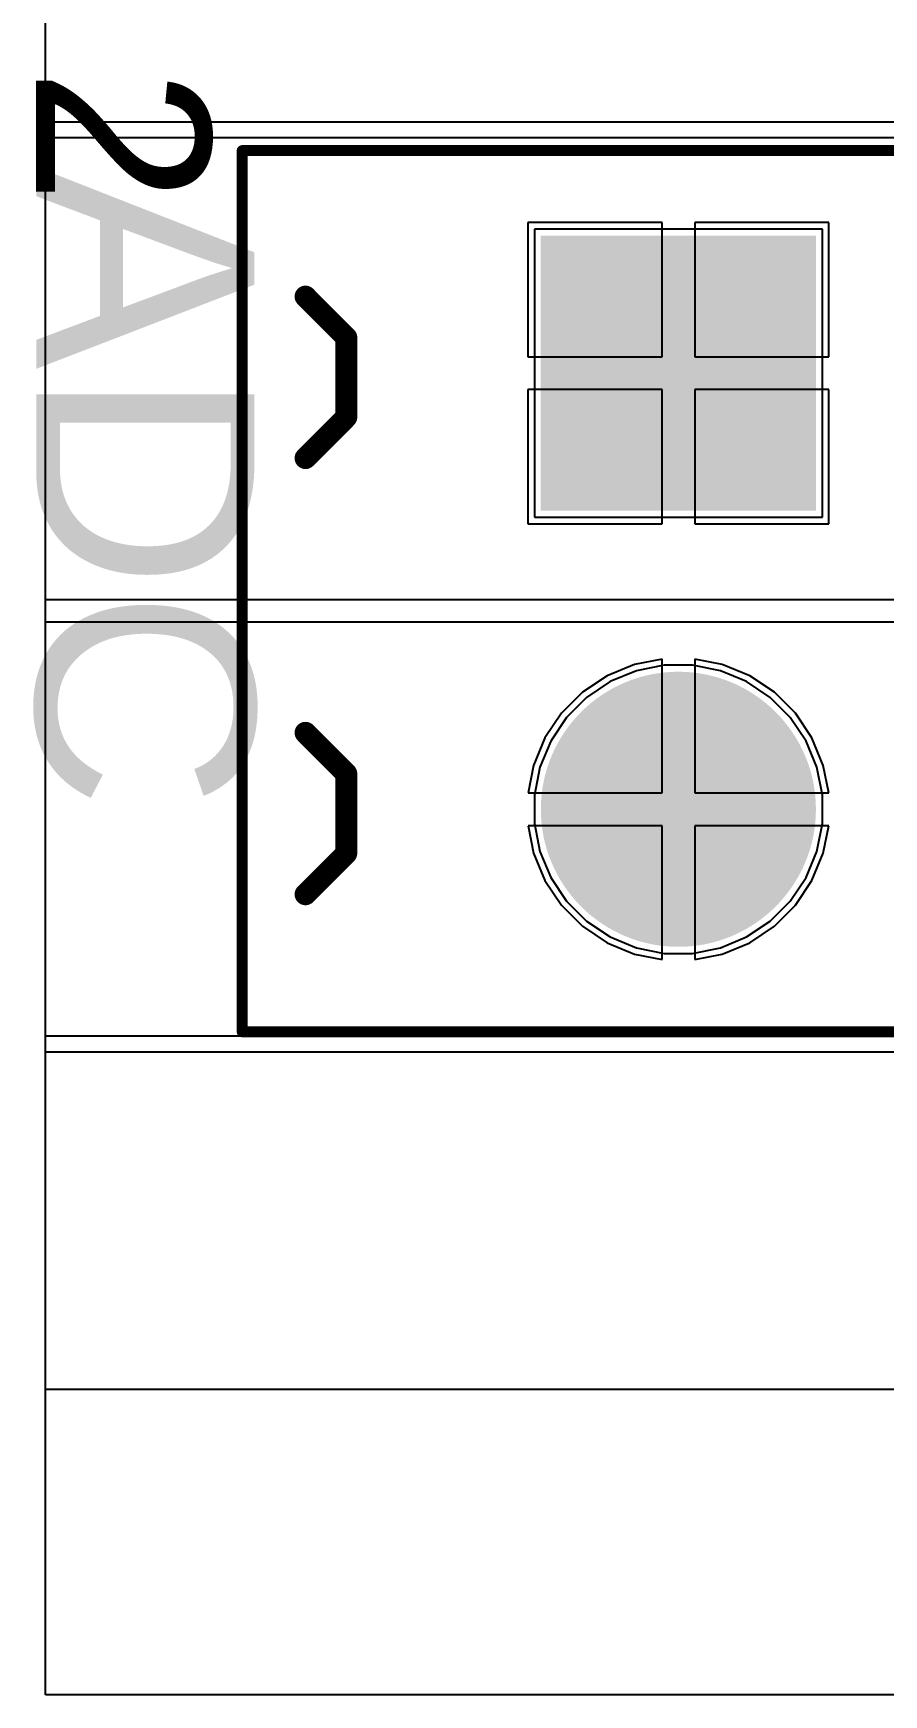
# Model space of a CAD drawing. Header units: millimetres. Extents: x -3 to 175, y -4 to 177.
# Drawn here: x -2.96 to 6.95, y 92.35 to 111.7 of the extents above; entities that cross this region are included whole.
import ezdxf

# ---------------------------------------------------------------- set-up
doc = ezdxf.new("R2010")
doc.units = ezdxf.units.MM
for name, color, linetype in [('BottomLayer', 5, 'Continuous'), ('BottomSolder', 6, 'Continuous'), ('MultiLayer', 9, 'Continuous'), ('PadHoleLayer', 156, 'Continuous'), ('TopLayer', 1, 'Continuous'), ('TopOverlay', 2, 'Continuous'), ('TopSolder', 216, 'Continuous')]:
    doc.layers.add(name, color=color, linetype=linetype)
doc.styles.add('Arial', font='', dxfattribs={"height": 0.2})
doc.styles.get('Arial').set_extended_font_data('Arial')

# ---------------------------------------------------------------- blocks, each defined once
blk = doc.blocks.new('DB128L_5_08_2P_BK_S_109')
at = {"layer": 'BottomLayer'}
blk.add_hatch(color=5, dxfattribs=at).paths.add_polyline_path([(-1.04, 1.5), (-1.04, -1.5), (-4.04, -1.5), (-4.04, 1.5)])
h = blk.add_hatch(color=5, dxfattribs=at)
edge = h.paths.add_edge_path()
edge.add_arc((2.54, 0), 1.5, 0, 360)
at = {"layer": 'BottomSolder'}
blk.add_hatch(color=6, dxfattribs=at).paths.add_polyline_path([(-0.938, 1.602), (-0.938, -1.602), (-4.142, -1.602), (-4.142, 1.602)])
h = blk.add_hatch(color=6, dxfattribs=at)
edge = h.paths.add_edge_path()
edge.add_arc((2.54, 0), 1.602, 0, 360)
at = {"layer": 'MultiLayer'}
blk.add_hatch(color=9, dxfattribs=at).paths.add_polyline_path([(-1.04, 1.5), (-1.04, -1.5), (-4.04, -1.5), (-4.04, 1.5)])
h = blk.add_hatch(color=9, dxfattribs=at)
edge = h.paths.add_edge_path()
edge.add_arc((2.54, 0), 1.5, 0, 360)
at = {"layer": 'PadHoleLayer'}
h = blk.add_hatch(color=156, dxfattribs=at)
edge = h.paths.add_edge_path()
edge.add_arc((-2.54, 0), 0.8, 0, 360)
h = blk.add_hatch(color=156, dxfattribs=at)
edge = h.paths.add_edge_path()
edge.add_arc((2.54, 0), 0.8, 0, 360)
at = {"layer": 'TopLayer'}
blk.add_hatch(color=1, dxfattribs=at).paths.add_polyline_path([(-1.04, 1.5), (-1.04, -1.5), (-4.04, -1.5), (-4.04, 1.5)])
h = blk.add_hatch(color=1, dxfattribs=at)
edge = h.paths.add_edge_path()
edge.add_arc((2.54, 0), 1.5, 0, 360)
at = {"layer": 'TopSolder'}
blk.add_hatch(color=216, dxfattribs=at).paths.add_polyline_path([(-0.938, 1.602), (-0.938, -1.602), (-4.142, -1.602), (-4.142, 1.602)])
h = blk.add_hatch(color=216, dxfattribs=at)
edge = h.paths.add_edge_path()
edge.add_arc((2.54, 0), 1.602, 0, 360)
at = {"layer": 'TopOverlay'}
for points, const_width in [([(-5.131, -5.08), (-5.131, 5.131)], 0.127), ([(5.131, 5.131), (-5.131, 5.131)], 0.127), ([(5.131, -5.08), (5.131, 5.131)], 0.127), ([(-3.431, -4.343), (-2.954, -3.867)], 0.254), ([(-2.026, -3.867), (-2.954, -3.867)], 0.254), ([(-1.549, -4.343), (-2.026, -3.867)], 0.254), ([(1.649, -4.343), (2.126, -3.867)], 0.254), ([(3.054, -3.867), (2.126, -3.867)], 0.254), ([(3.531, -4.343), (3.054, -3.867)], 0.254), ([(5.131, -5.08), (-5.131, -5.08)], 0.127)]:
    blk.add_lwpolyline(points, dxfattribs=dict(at, const_width=const_width))
for points, const_width in [([(-5.163, 5.131, 1), (-5.099, 5.131, 1)], 0.0635), ([(-5.163, 5.131, 1), (-5.099, 5.131, 1)], 0.0635), ([(5.099, 5.131, 1), (5.163, 5.131, 1)], 0.0635), ([(5.099, 5.131, 1), (5.163, 5.131, 1)], 0.0635), ([(-3.018, -3.867, 1), (-2.891, -3.867, 1)], 0.127), ([(-3.018, -3.867, 1), (-2.891, -3.867, 1)], 0.127), ([(-2.09, -3.867, 1), (-1.963, -3.867, 1)], 0.127), ([(-2.09, -3.867, 1), (-1.963, -3.867, 1)], 0.127), ([(2.062, -3.867, 1), (2.189, -3.867, 1)], 0.127), ([(2.062, -3.867, 1), (2.189, -3.867, 1)], 0.127), ([(2.99, -3.867, 1), (3.117, -3.867, 1)], 0.127), ([(2.99, -3.867, 1), (3.117, -3.867, 1)], 0.127), ([(-3.495, -4.343, 1), (-3.368, -4.343, 1)], 0.127), ([(-1.613, -4.343, 1), (-1.486, -4.343, 1)], 0.127), ([(1.585, -4.343, 1), (1.712, -4.343, 1)], 0.127), ([(3.467, -4.343, 1), (3.594, -4.343, 1)], 0.127), ([(-5.163, -5.08, 1), (-5.099, -5.08, 1)], 0.0635), ([(-5.163, -5.08, 1), (-5.099, -5.08, 1)], 0.0635), ([(5.099, -5.08, 1), (5.163, -5.08, 1)], 0.0635), ([(5.099, -5.08, 1), (5.163, -5.08, 1)], 0.0635)]:
    blk.add_lwpolyline(points, format="xyb", close=True, dxfattribs=dict(at, const_width=const_width))

msp = doc.modelspace()

# ---------------------------------------------------------------- linework, layer by layer
at = {"layer": 'BottomLayer'}
for p, q in [((-2.814, 92.354), (-2.814, 164.744)), ((6.237, 109.425), (2.882, 109.425)), ((2.882, 109.425), (2.882, 106.069)), ((6.237, 106.069), (6.237, 109.425)), ((2.882, 106.069), (6.237, 106.069)), ((4.394, 104.345), (4.07, 104.28)), ((4.725, 104.345), (4.394, 104.345)), ((5.049, 104.28), (4.725, 104.345)), ((3.765, 104.154), (3.49, 103.97)), ((4.07, 104.28), (3.765, 104.154)), ((5.354, 104.154), (5.049, 104.28)), ((5.629, 103.97), (5.354, 104.154)), ((3.49, 103.97), (3.256, 103.736)), ((5.863, 103.736), (5.629, 103.97)), ((3.256, 103.736), (3.073, 103.462)), ((6.046, 103.462), (5.863, 103.736)), ((3.073, 103.462), (2.946, 103.156)), ((6.173, 103.156), (6.046, 103.462)), ((2.946, 103.156), (2.882, 102.832)), ((6.237, 102.832), (6.173, 103.156)), ((2.882, 102.832), (2.882, 102.502)), ((6.237, 102.502), (6.237, 102.832)), ((2.882, 102.502), (2.946, 102.177)), ((6.173, 102.177), (6.237, 102.502)), ((2.946, 102.177), (3.073, 101.872)), ((6.046, 101.872), (6.173, 102.177)), ((3.073, 101.872), (3.256, 101.597)), ((5.863, 101.597), (6.046, 101.872)), ((3.256, 101.597), (3.49, 101.364)), ((5.629, 101.364), (5.863, 101.597)), ((3.49, 101.364), (3.765, 101.18)), ((5.354, 101.18), (5.629, 101.364)), ((3.765, 101.18), (4.07, 101.053)), ((4.07, 101.053), (4.394, 100.989)), ((4.725, 100.989), (5.049, 101.053)), ((5.049, 101.053), (5.354, 101.18)), ((4.394, 100.989), (4.725, 100.989)), ((42.85, 92.354), (-2.814, 92.354))]:
    msp.add_line(p, q, dxfattribs=at)
at = {"layer": 'TopLayer'}
for p, q in [((-2.814, 110.671), (-2.814, 114.482)), ((9.754, 110.671), (-2.814, 110.671)), ((-2.814, 105.105), (-2.814, 110.49)), ((-2.814, 110.49), (9.754, 110.49)), ((4.369, 109.501), (2.805, 109.501)), ((2.805, 109.501), (2.805, 107.937)), ((4.369, 107.937), (4.369, 109.501)), ((6.313, 109.501), (4.75, 109.501)), ((4.75, 109.501), (4.75, 107.937)), ((6.313, 107.937), (6.313, 109.501)), ((2.805, 107.937), (4.369, 107.937)), ((4.75, 107.937), (6.313, 107.937)), ((4.369, 107.556), (2.805, 107.556)), ((2.805, 107.556), (2.805, 105.993)), ((4.369, 105.993), (4.369, 107.556)), ((6.313, 107.556), (4.75, 107.556)), ((4.75, 107.556), (4.75, 105.993)), ((6.313, 105.993), (6.313, 107.556)), ((2.805, 105.993), (4.369, 105.993)), ((4.75, 105.993), (6.313, 105.993)), ((7.544, 105.105), (-2.814, 105.105)), ((-2.814, 100.025), (-2.814, 104.851)), ((-2.814, 104.851), (7.341, 104.851)), ((4.048, 104.353), (3.729, 104.221)), ((4.369, 104.417), (4.048, 104.353)), ((4.369, 102.857), (4.369, 104.417)), ((5.071, 104.353), (4.75, 104.417)), ((4.75, 104.417), (4.75, 102.857)), ((5.39, 104.221), (5.071, 104.353)), ((3.729, 104.221), (3.441, 104.029)), ((5.678, 104.029), (5.39, 104.221)), ((3.441, 104.029), (3.197, 103.785)), ((5.922, 103.785), (5.678, 104.029)), ((3.197, 103.785), (3.005, 103.498)), ((6.114, 103.498), (5.922, 103.785)), ((3.005, 103.498), (2.873, 103.178)), ((6.246, 103.178), (6.114, 103.498)), ((2.873, 103.178), (2.809, 102.857)), ((6.31, 102.857), (6.246, 103.178)), ((2.809, 102.857), (4.369, 102.857)), ((4.75, 102.857), (6.31, 102.857)), ((4.369, 102.476), (2.809, 102.476)), ((2.809, 102.476), (2.873, 102.155)), ((4.369, 100.916), (4.369, 102.476)), ((6.31, 102.476), (4.75, 102.476)), ((4.75, 102.476), (4.75, 100.916)), ((6.246, 102.155), (6.31, 102.476)), ((2.873, 102.155), (3.005, 101.836)), ((6.114, 101.836), (6.246, 102.155)), ((3.005, 101.836), (3.197, 101.549)), ((5.922, 101.549), (6.114, 101.836)), ((3.197, 101.549), (3.441, 101.304)), ((5.678, 101.304), (5.922, 101.549)), ((3.441, 101.304), (3.729, 101.112)), ((5.39, 101.112), (5.678, 101.304)), ((3.729, 101.112), (4.048, 100.98)), ((5.071, 100.98), (5.39, 101.112)), ((4.048, 100.98), (4.369, 100.916)), ((4.75, 100.916), (5.071, 100.98)), ((13.081, 100.025), (-2.814, 100.025)), ((-2.814, 95.91), (-2.814, 99.844)), ((-2.814, 99.844), (13.081, 99.844)), ((34.976, 95.91), (-2.814, 95.91))]:
    msp.add_line(p, q, dxfattribs=at)

# ---------------------------------------------------------------- block references
at = {"rotation": 270}
msp.add_blockref('DB128L_5_08_2P_BK_S_109', (4.559, 105.207), dxfattribs=at)

# ---------------------------------------------------------------- texts
at = {"layer": 'TopOverlay', "style": 'Arial'}
for s, height, p in [('RS-485 CHANNEL - 2', 2.032, (-2.923, 137.795)), ('ADC', 2.54, (-2.919, 110.156))]:
    msp.add_text(s, height=height, rotation=270, dxfattribs=at).set_placement(p)

doc.saveas('drawing.dxf')
